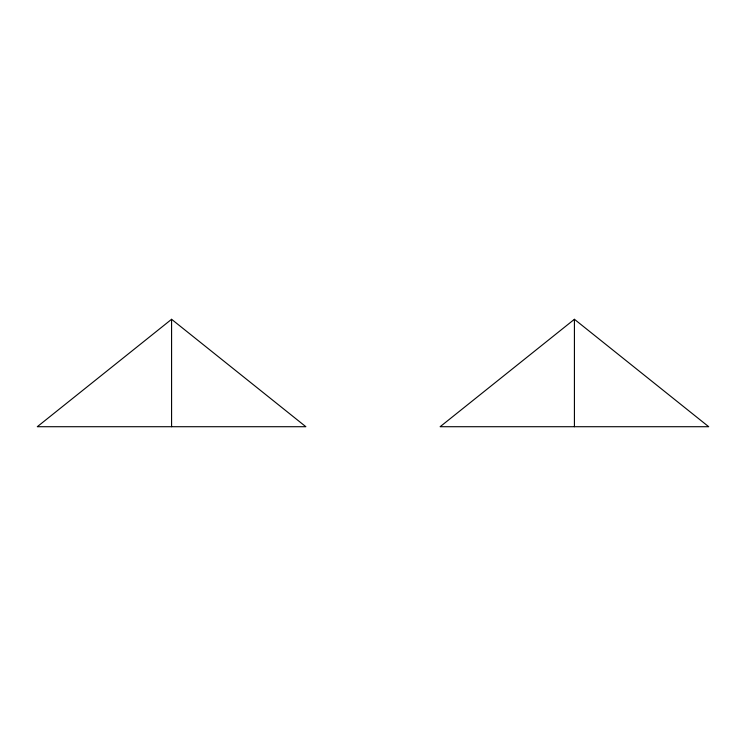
<?xml version="1.0" encoding="UTF-8"?>
<svg xmlns="http://www.w3.org/2000/svg" width="746" height="746" viewBox="0 0 746 746"><rect width="100%" height="100%" fill="white"/><g stroke="black" fill="none" stroke-linecap="round" stroke-linejoin="round"><path stroke-width="1.12" d="M171.58 319.288L37.3 426.712L305.86 426.712L171.58 319.288L171.58 426.712M574.42 319.288L440.14 426.712L708.7 426.712L574.42 319.288L574.42 426.712"/></g></svg>
